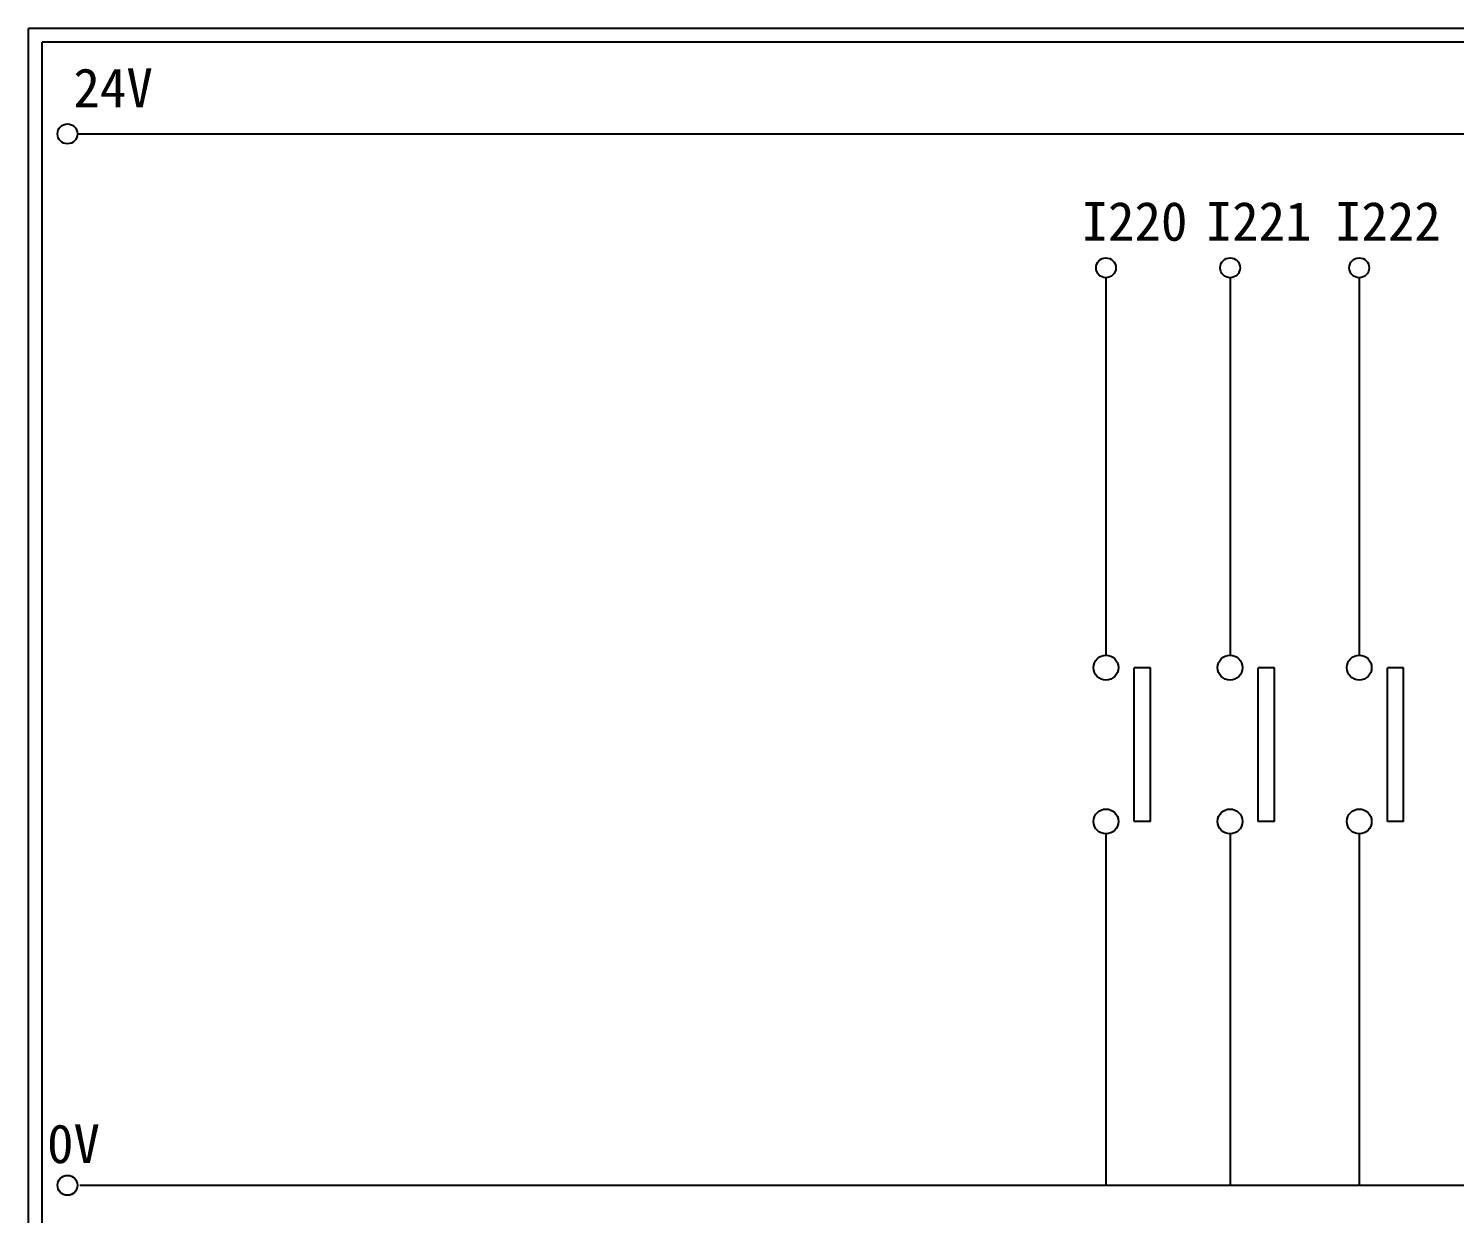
# Model space of a CAD drawing. Extents: x 275 to 562, y 265 to 469.
# Drawn here: x 274.9 to 406.8, y 359.3 to 468.9 of the extents above; entities that cross this region are included whole.
import ezdxf

# ---------------------------------------------------------------- set-up
doc = ezdxf.new("R2010")
doc.units = 0
doc.layers.get('0').update_dxf_attribs({"linetype": 'CONTINUOUS'})
doc.layers.add('圖框層', color=7, linetype='CONTINUOUS')
doc.layers.add('標尺寸層', color=3, linetype='CONTINUOUS')
doc.styles.add('STSL', font='kaiu.ttf')

msp = doc.modelspace()

# ---------------------------------------------------------------- linework, layer by layer
for p, q in [((378.64, 409.78), (377.13, 409.78)), ((390.12, 409.78), (388.61, 409.78)), ((402.06, 409.78), (400.56, 409.78)), ((378.64, 395.55), (377.13, 395.55)), ((390.12, 395.55), (388.61, 395.55)), ((402.06, 395.55), (400.56, 395.55))]:
    msp.add_line(p, q)
at = {"layer": '圖框層', "color": 7}
for p, q in [((561.9, 468.91), (274.9, 468.91)), ((274.9, 264.95), (274.9, 468.91)), ((560.65, 467.66), (276.15, 467.66)), ((276.15, 266.2), (276.15, 467.66))]:
    msp.add_line(p, q, dxfattribs=at)
at = {"layer": '標尺寸層', "color": 7}
for p, q in [((279.42, 459.17), (557.02, 459.17)), ((374.53, 445.86), (374.53, 410.94)), ((386.01, 445.86), (386.01, 410.94)), ((397.95, 445.86), (397.95, 410.94)), ((377.13, 395.55), (377.13, 409.78)), ((378.64, 395.55), (378.64, 409.78)), ((388.61, 395.55), (388.61, 409.78)), ((390.12, 395.55), (390.12, 409.78)), ((400.56, 395.55), (400.56, 409.78)), ((402.06, 395.55), (402.06, 409.78)), ((374.53, 394.41), (374.53, 361.9)), ((386.01, 394.41), (386.01, 361.9)), ((397.95, 394.41), (397.95, 361.9)), ((279.63, 361.9), (557.5, 361.9))]:
    msp.add_line(p, q, dxfattribs=at)
for centre, radius in [((278.5, 459.17), 0.92), ((374.53, 446.78), 0.92), ((386.01, 446.78), 0.92), ((397.95, 446.78), 0.92), ((374.53, 409.79), 1.15), ((386.01, 409.79), 1.15), ((397.95, 409.79), 1.15), ((374.53, 395.56), 1.15), ((386.01, 395.56), 1.15), ((397.95, 395.56), 1.15), ((278.5, 361.9), 0.92)]:
    msp.add_circle(centre, radius, dxfattribs=at)

# ---------------------------------------------------------------- texts
at = {"layer": '圖框層', "color": 4, "style": 'STSL'}
for s, p in [('24V', (279.05, 461.63)), ('I220', (372.27, 449.28)), ('I221', (383.75, 449.28)), ('I222', (395.7, 449.28)), ('0V', (276.61, 363.95))]:
    msp.add_text(s, height=3.6, dxfattribs=at).set_placement(p)

doc.saveas('drawing.dxf')
